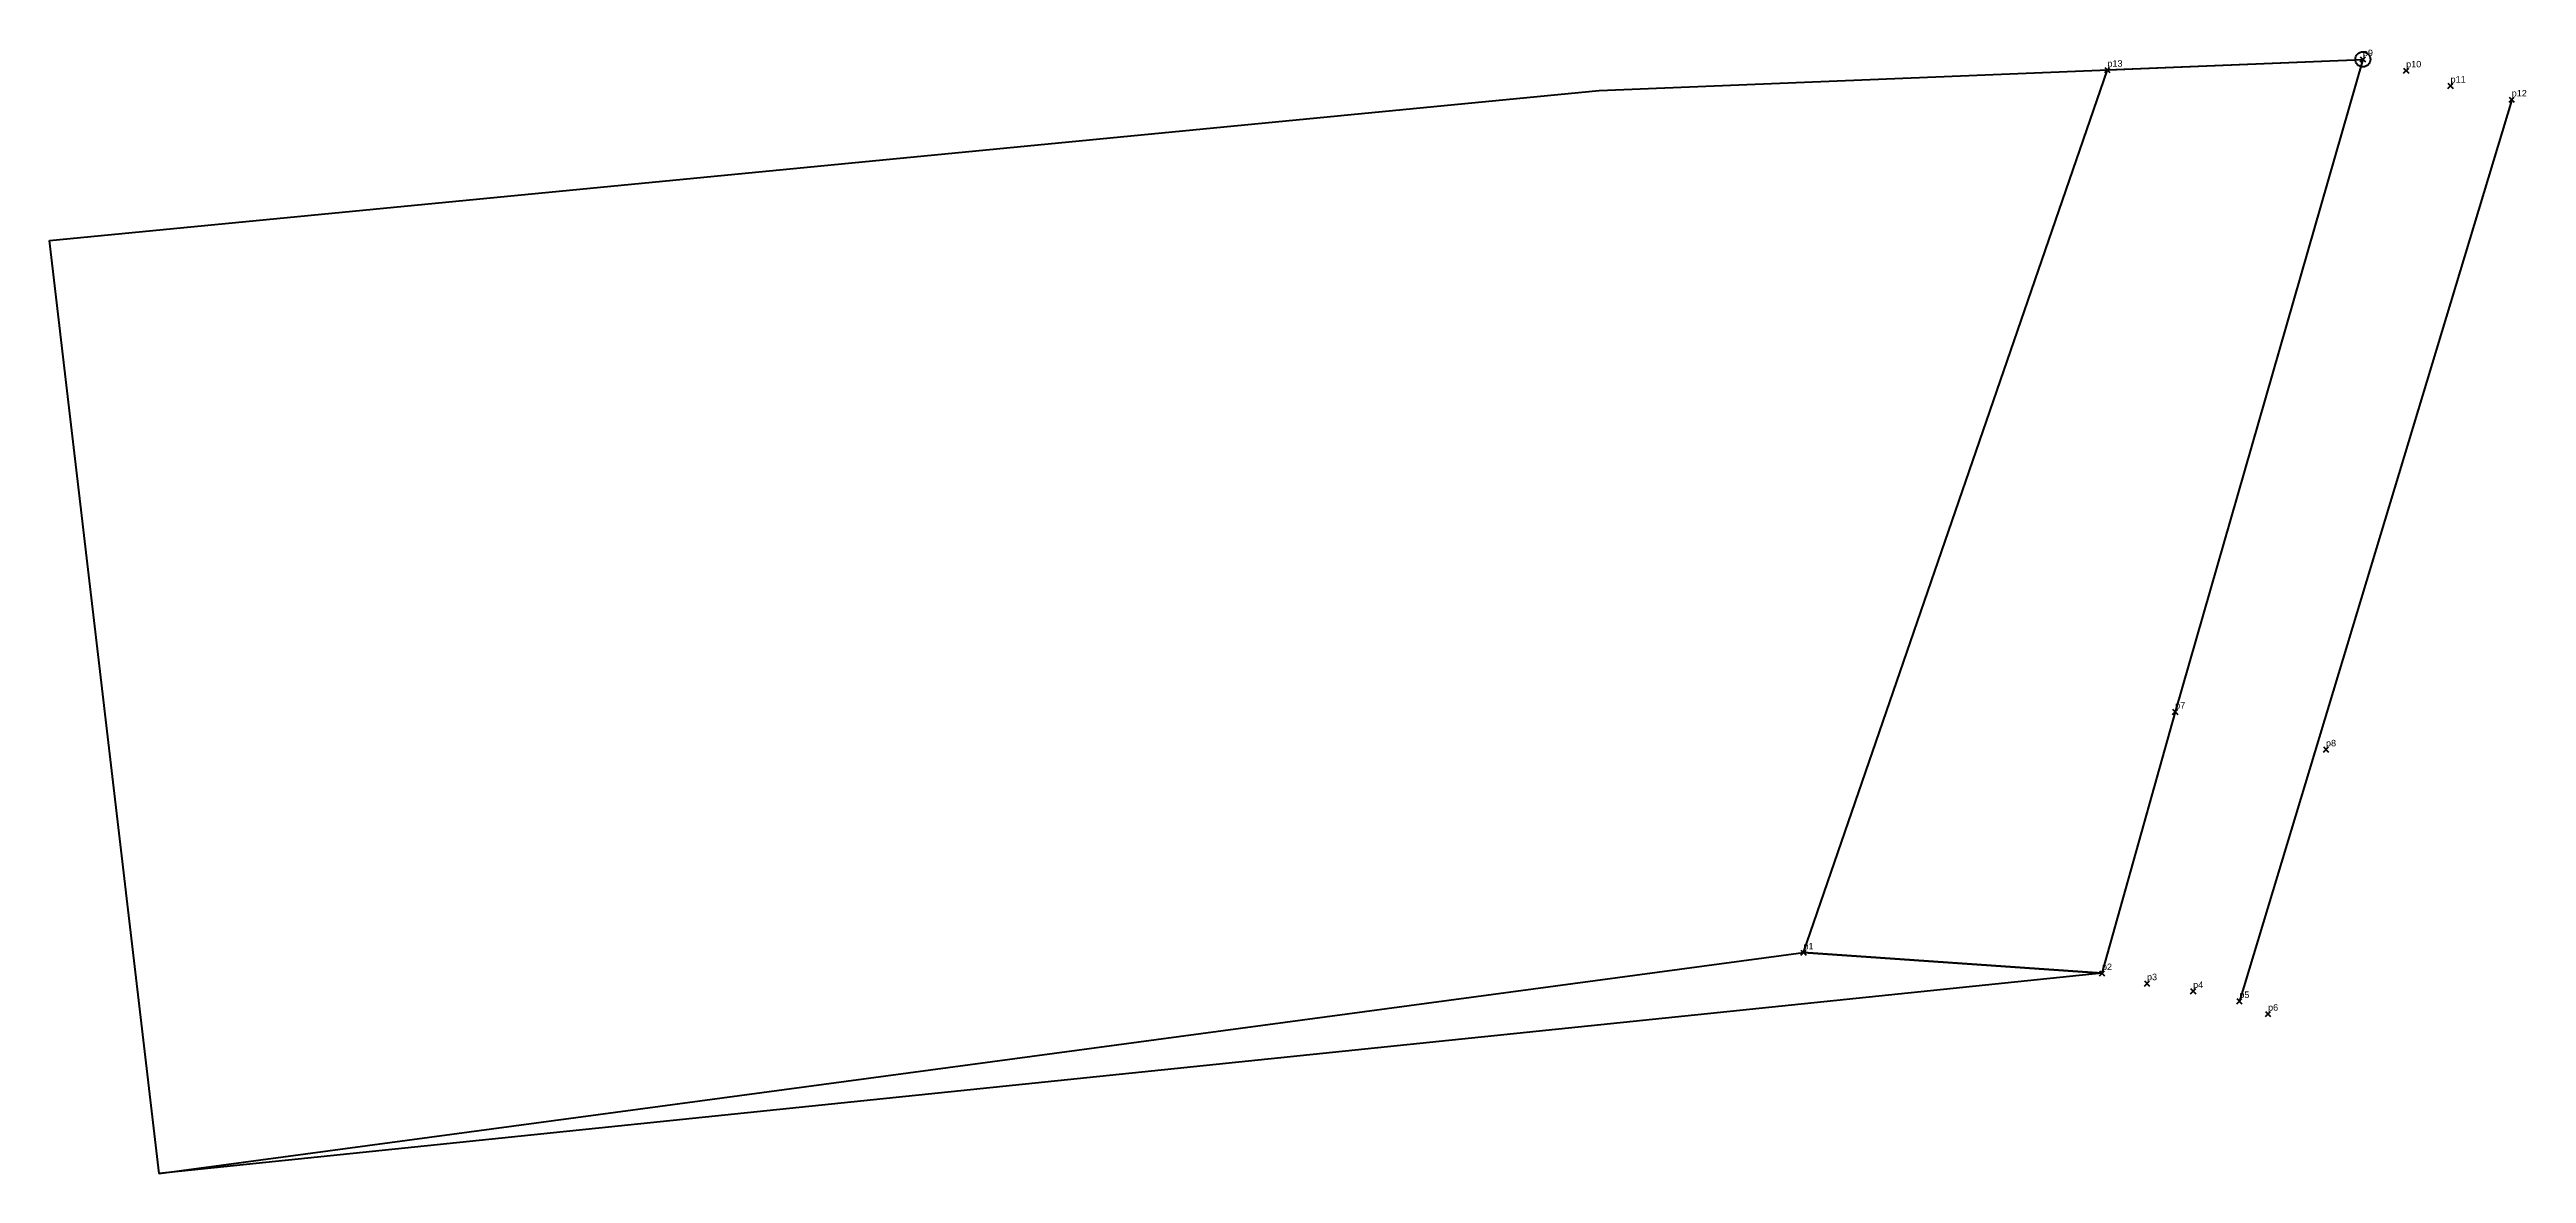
# Model space of a CAD drawing. Header units: metres. Extents: x 615389 to 616721, y 1325356 to 1326307.
# Drawn here: x 615389.4 to 615580.1, y 1325589.8 to 1325676.3 of the extents above; entities outside this region: 2.
import ezdxf

# ---------------------------------------------------------------- set-up
doc = ezdxf.new("R2010")
doc.units = ezdxf.units.M
doc.header["$PDMODE"] = 3
doc.header["$PDSIZE"] = 0.2
doc.layers.get('0').update_dxf_attribs({"color": 1, "linetype": 'CONTINUOUS', "lineweight": 100})
doc.layers.add('Point', color=5, linetype='CONTINUOUS', lineweight=100)
doc.layers.add('Point_Name', color=1, linetype='CONTINUOUS', lineweight=100)
doc.styles.get("Standard").update_dxf_attribs({"font": 'arial.ttf', "width": 0.65})

msp = doc.modelspace()

# ---------------------------------------------------------------- linework, layer by layer
at = {"color": 3}
for points in [[(616662.82, 1326306.33), (616721.12, 1326306.99), (616707.24, 1326256.57), (616701.53, 1326238.34), (616551.96, 1326222.93), (616543.52, 1326294.78)], [(616543.52, 1326294.78), (616662.82, 1326306.33)]]:
    msp.add_lwpolyline(points, dxfattribs=at)
at = {"color": 3, "elevation": 30.52}
for points in [[(615508.7, 1325673.16), (615567.5, 1325675.56), (615553.05, 1325625.31), (615547.41, 1325605.17), (615397.84, 1325589.75), (615389.4, 1325661.61)], [(615389.4, 1325661.61), (615508.7, 1325673.16)]]:
    msp.add_lwpolyline(points, dxfattribs=at)
for points, elevation in [([(615524.43, 1325606.76), (615547.83, 1325674.74), (615567.5, 1325675.56), (615553.05, 1325625.31), (615547.41, 1325605.17), (615524.43, 1325606.76)], 31.09), ([(615578.96, 1325672.45), (615557.99, 1325603.02)], 31.57), ([(615397.84, 1325589.75), (615524.43, 1325606.76), (615547.41, 1325605.17)], 30.52)]:
    msp.add_lwpolyline(points, dxfattribs=dict(elevation=elevation))
msp.add_circle((615567.5, 1325675.56, 30.52), 0.58)
at = {"layer": 'Point'}
for p in [(615547.83, 1325674.74, 29.42), (615567.5, 1325675.56, 31.33), (615570.83, 1325674.69, 31.75), (615574.25, 1325673.52, 31.92), (615578.96, 1325672.45, 31.57), (615553.05, 1325625.31, 30.89), (615564.66, 1325622.4, 31.44), (615524.43, 1325606.76, 31.09), (615547.41, 1325605.17, 30.52), (615550.88, 1325604.39, 31.59), (615554.43, 1325603.79, 31.71), (615557.99, 1325603.02, 31.55), (615560.2, 1325602.04, 30.79)]:
    msp.add_point(p, dxfattribs=at)

# ---------------------------------------------------------------- texts
at = {"layer": 'Point_Name'}
for s, p in [('p13', (615547.83, 1325674.99)), ('p9', (615567.5, 1325675.81)), ('p10', (615570.83, 1325674.94)), ('p11', (615574.25, 1325673.77)), ('p12', (615578.96, 1325672.7)), ('p7', (615553.05, 1325625.56)), ('p8', (615564.66, 1325622.65)), ('p1', (615524.43, 1325607.01)), ('p2', (615547.41, 1325605.42)), ('p3', (615550.88, 1325604.64)), ('p4', (615554.43, 1325604.04)), ('p5', (615557.99, 1325603.27)), ('p6', (615560.2, 1325602.29))]:
    msp.add_text(s, height=0.5, dxfattribs=at).set_placement(p)

doc.saveas('drawing.dxf')
